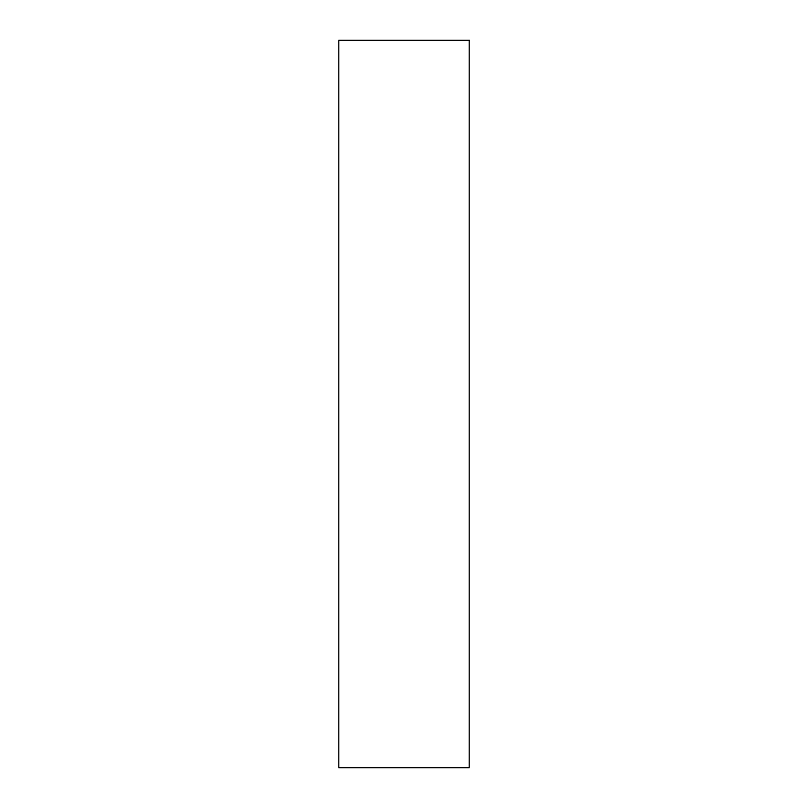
<?xml version="1.0" encoding="UTF-8"?>
<svg xmlns="http://www.w3.org/2000/svg" width="808" height="808" viewBox="0 0 808 808"><rect width="100%" height="100%" fill="white"/><g stroke="black" fill="none" stroke-linecap="round" stroke-linejoin="round"><path stroke-width="1.21" d="M469.327 40.4L338.673 40.4L338.673 767.6L469.327 767.6L469.327 40.4"/></g></svg>
